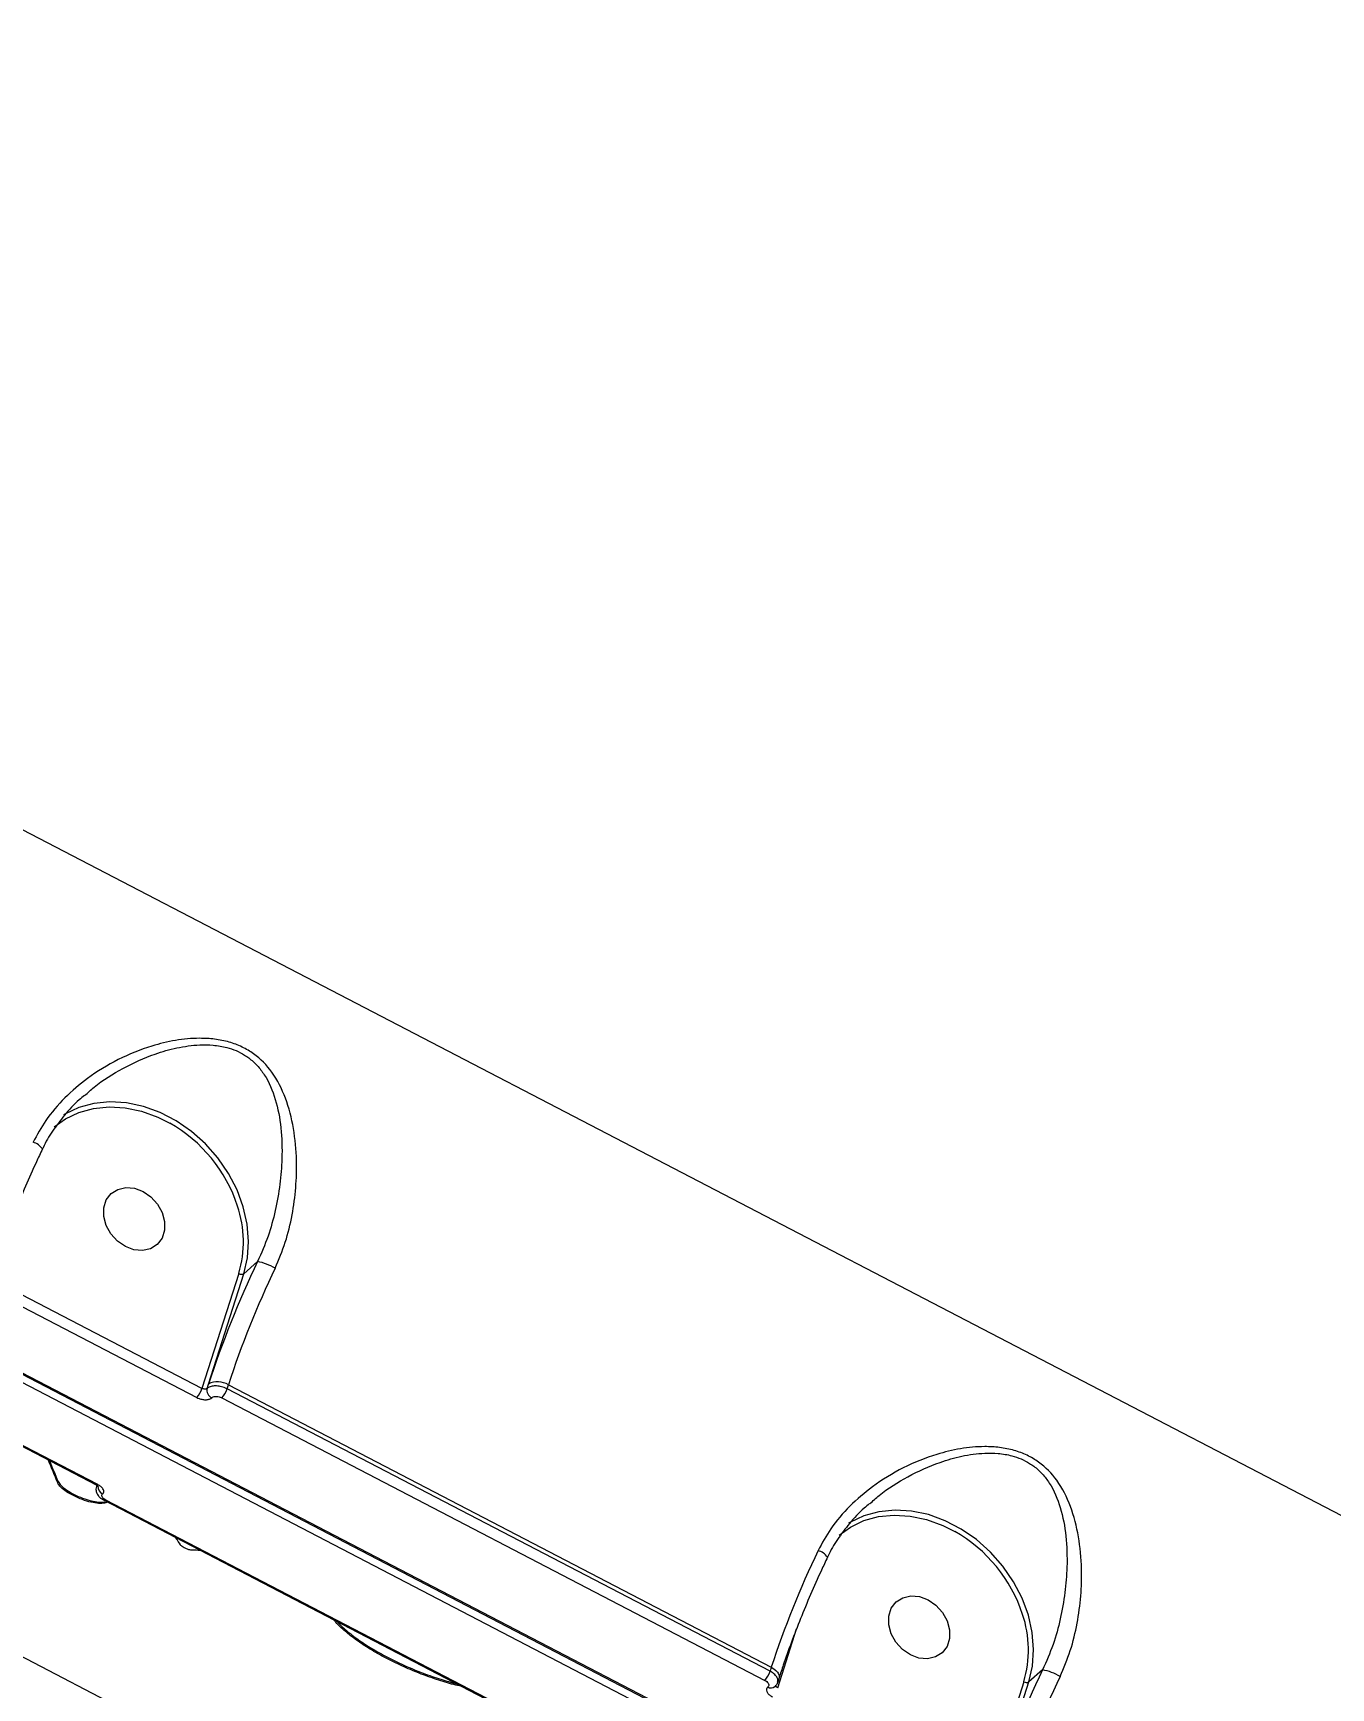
# Model space of a CAD drawing. Header units: millimetres. Extents: x -4335 to 4318, y -3792 to 3101.
# Drawn here: x 889 to 1059.1, y -330.2 to -113.2 of the extents above; entities that cross this region are included whole.
import ezdxf

# ---------------------------------------------------------------- set-up
doc = ezdxf.new("R2010")
doc.units = ezdxf.units.MM
for name, color, linetype in [('DIKOM_ОБЪЕКТ', 7, 'Continuous'), ('DIKOM_РАЗМЕР_ЗОНА', 7, 'Continuous'), ('DIKOM_РАЗМЕР_ОБЪЕКТА', 7, 'Continuous')]:
    doc.layers.add(name, color=color, linetype=linetype)
doc.styles.add('style1', font='arial.ttf', dxfattribs={"width": 0.8})
doc.dimstyles.new('1-50', dxfattribs={"dimtxt": 300, "dimasz": 200, "dimexe": 100, "dimexo": 0, "dimgap": 100, "dimtad": 1, "dimtxsty": 'style1', "dimcen": 200, "dimclrd": 7, "dimclre": 7, "dimclrt": 7, "dimadec": 1, "dimazin": 2, "dimtfac": 1, "dimtmove": 0, "dimatfit": 2, "dimfxl": 0, "dimlwd": 25, "dimlwe": 18, "dimarcsym": 0})

# ---------------------------------------------------------------- blocks, each defined once
blk = doc.blocks.new('*D1')
at = {"layer": 'Defpoints', "color": 0, "transparency": 16777216}
for p in [(4316.09, -116.68), (-3504.99, -2016.22), (4316.09, -3691.68)]:
    blk.add_point(p, dxfattribs=at)
at = {"layer": 'DIKOM_РАЗМЕР_ЗОНА', "color": 7, "lineweight": 18, "transparency": 16777216}
for p, q in [((4316.09, -116.68), (4316.09, -3791.68)), ((-3504.99, -2016.22), (-3504.99, -3791.68))]:
    blk.add_line(p, q, dxfattribs=at)
at = {"layer": 'DIKOM_РАЗМЕР_ЗОНА', "color": 7, "lineweight": 25, "transparency": 16777216}
blk.add_line((-3304.99, -3691.68), (4116.09, -3691.68), dxfattribs=at)
at = {"layer": 'DIKOM_РАЗМЕР_ЗОНА', "color": 7, "transparency": 16777216}
for points in [[(-3304.99, -3658.35), (-3304.99, -3725.02), (-3504.99, -3691.68)], [(4116.09, -3658.35), (4116.09, -3725.02), (4316.09, -3691.68)]]:
    blk.add_solid(points, dxfattribs=at)
at = {"layer": 'DIKOM_РАЗМЕР_ЗОНА', "color": 7, "transparency": 16777216, "insert": (133.35, -3438.51), "char_height": 300, "attachment_point": 5, "style": 'style1'}
blk.add_mtext('7850', dxfattribs=at)
blk = doc.blocks.new('*D2')
at = {"layer": 'Defpoints', "color": 0, "transparency": 16777216}
for p in [(2711.72, 601.17), (-2007.01, 181.47), (-2007.01, -2298.93)]:
    blk.add_point(p, dxfattribs=at)
at = {"layer": 'DIKOM_РАЗМЕР_ОБЪЕКТА', "color": 7, "lineweight": 18, "transparency": 16777216}
for p, q in [((2711.72, 601.17), (2711.72, -2398.93)), ((-2007.01, 181.47), (-2007.01, -2398.93))]:
    blk.add_line(p, q, dxfattribs=at)
at = {"layer": 'DIKOM_РАЗМЕР_ОБЪЕКТА', "color": 7, "lineweight": 25, "transparency": 16777216}
blk.add_line((2511.72, -2298.93), (-1807.01, -2298.93), dxfattribs=at)
at = {"layer": 'DIKOM_РАЗМЕР_ОБЪЕКТА', "color": 7, "transparency": 16777216}
for points in [[(-1807.01, -2265.6), (-1807.01, -2332.27), (-2007.01, -2298.93)], [(2511.72, -2265.6), (2511.72, -2332.27), (2711.72, -2298.93)]]:
    blk.add_solid(points, dxfattribs=at)
at = {"layer": 'DIKOM_РАЗМЕР_ОБЪЕКТА', "color": 7, "transparency": 16777216, "insert": (-22.56, -2045.76), "char_height": 300, "attachment_point": 5, "style": 'style1'}
blk.add_mtext('4750', dxfattribs=at)
blk = doc.blocks.new('*D3')
at = {"layer": 'Defpoints', "color": 0, "transparency": 16777216}
for p in [(-2375.87, 1532.76), (1667.44, 1532.76), (-1786.5, -1525.94)]:
    blk.add_point(p, dxfattribs=at)
at = {"layer": 'DIKOM_РАЗМЕР_ОБЪЕКТА', "color": 7, "lineweight": 18, "transparency": 16777216}
for p, q in [((1667.44, 1532.76), (-2475.87, 1532.76)), ((-1786.5, -1525.94), (-2475.87, -1525.94))]:
    blk.add_line(p, q, dxfattribs=at)
at = {"layer": 'DIKOM_РАЗМЕР_ОБЪЕКТА', "color": 7, "lineweight": 25, "transparency": 16777216}
blk.add_line((-2375.87, -1325.94), (-2375.87, 1332.76), dxfattribs=at)
at = {"layer": 'DIKOM_РАЗМЕР_ОБЪЕКТА', "color": 7, "transparency": 16777216}
for points in [[(-2409.21, 1332.76), (-2342.54, 1332.76), (-2375.87, 1532.76)], [(-2409.21, -1325.94), (-2342.54, -1325.94), (-2375.87, -1525.94)]]:
    blk.add_solid(points, dxfattribs=at)
at = {"layer": 'DIKOM_РАЗМЕР_ОБЪЕКТА', "color": 7, "transparency": 16777216, "insert": (-2629.15, -119.32), "char_height": 300, "attachment_point": 5, "rotation": 90, "style": 'style1'}
blk.add_mtext('3050', dxfattribs=at)

msp = doc.modelspace()

# ---------------------------------------------------------------- linework, layer by layer
at = {"layer": 'DIKOM_ОБЪЕКТ', "color": 7, "linetype": 'Continuous', "lineweight": 15}
for p, q in [((1125.761, -341.59), (825.753, -185.477)), ((733.739, -210.086), (1148.608, -425.968)), ((1149.297, -425.264), (734.428, -209.383)), ((1149.502, -425.18), (734.633, -209.299)), ((1032.064, -401.286), (718.106, -237.915)), ((918.427, -274.271), (916.62, -275.862)), ((911.14, -290.913), (883.711, -276.64)), ((915.968, -275.836), (911.14, -290.913)), ((911.986, -290.333), (916.62, -275.862)), ((883.023, -277.823), (910.452, -292.096)), ((897.297, -303.586), (869.868, -289.313)), ((897.486, -303.517), (870.057, -289.244)), ((911.806, -290.896), (911.986, -290.333)), ((914.422, -290.97), (914.592, -290.44)), ((914.592, -290.44), (985.737, -327.461)), ((913.737, -292.151), (984.882, -329.172)), ((985.567, -327.991), (914.422, -290.97)), ((892.308, -303.115), (892.236, -303.291)), ((897.345, -303.741), (897.379, -303.635)), ((969.494, -342.629), (898.35, -305.608)), ((969.681, -342.561), (898.536, -305.54)), ((898.663, -305.771), (898.63, -305.851)), ((898.63, -305.851), (898.723, -305.803)), ((986.571, -330.164), (989.046, -322.435)), ((985.737, -327.461), (985.567, -327.991)), ((986.75, -328.856), (986.573, -329.409)), ((1018.828, -329.36), (1014, -344.437)), ((1014.846, -343.858), (1019.48, -329.386)), ((1021.287, -327.795), (1019.48, -329.386)), ((986.219, -329.972), (986.203, -329.987))]:
    msp.add_line(p, q, dxfattribs=at)
at = {"layer": 'DIKOM_ОБЪЕКТ', "color": 7, "linetype": 'Continuous', "lineweight": 15, "flags": 128}
for points in [[(916.62, -275.862), (917.095, -273.802), (917.244, -271.624), (917.063, -269.376), (916.556, -267.109), (915.735, -264.872), (914.617, -262.717), (913.228, -260.691), (911.599, -258.84), (909.766, -257.204), (907.771, -255.821), (905.657, -254.721), (903.472, -253.929), (901.265, -253.462), (899.085, -253.332), (896.981, -253.54), (894.999, -254.082), (893.185, -254.947), (893.007, -255.055)], [(891.754, -256.626), (893.243, -255.554), (895.003, -254.716), (896.924, -254.19), (898.965, -253.988), (901.079, -254.114), (903.219, -254.567), (905.338, -255.335), (906.905, -256.12)], [(901.095, -272.318), (900.055, -271.606), (899.193, -270.658), (898.58, -269.552), (898.264, -268.376), (898.271, -267.227), (898.601, -266.197), (899.226, -265.37), (900.097, -264.812), (901.143, -264.57), (902.279, -264.661), (903.413, -265.08), (904.452, -265.792), (905.314, -266.74), (905.928, -267.846), (906.244, -269.021), (906.237, -270.171), (905.907, -271.201), (905.281, -272.028), (904.41, -272.586), (903.364, -272.828), (902.229, -272.737), (901.095, -272.318)], [(994.614, -310.151), (996.103, -309.079), (997.863, -308.24), (999.784, -307.714), (1001.825, -307.512), (1003.939, -307.639), (1006.079, -308.091), (1008.198, -308.859), (1009.765, -309.644)], [(1019.48, -329.386), (1019.955, -327.327), (1020.104, -325.148), (1019.923, -322.9), (1019.416, -320.633), (1018.595, -318.397), (1017.477, -316.241), (1016.088, -314.215), (1014.459, -312.364), (1012.627, -310.728), (1010.631, -309.345), (1008.517, -308.245), (1006.332, -307.453), (1004.125, -306.986), (1001.945, -306.856), (999.841, -307.064), (997.859, -307.607), (996.045, -308.471), (995.867, -308.58)], [(1003.955, -325.842), (1002.915, -325.13), (1002.054, -324.182), (1001.44, -323.076), (1001.124, -321.901), (1001.131, -320.752), (1001.461, -319.722), (1002.086, -318.894), (1002.958, -318.337), (1004.003, -318.094), (1005.139, -318.186), (1006.273, -318.605), (1007.312, -319.317), (1008.174, -320.264), (1008.788, -321.37), (1009.104, -322.546), (1009.097, -323.695), (1008.767, -324.725), (1008.141, -325.552), (1007.27, -326.11), (1006.224, -326.353), (1005.089, -326.261), (1003.955, -325.842)], [(985.737, -327.461), (986.055, -327.65), (986.325, -327.862), (986.539, -328.089), (986.688, -328.322), (986.766, -328.552), (986.77, -328.77), (986.75, -328.856)]]:
    msp.add_lwpolyline(points, dxfattribs=at)
at = {"layer": 'DIKOM_ОБЪЕКТ', "color": 7, "linetype": 'Continuous', "lineweight": 15}
for centre, radius, start, end in [((897.344, -273.013), 19.411, 18.04304, 60.49036), ((888.451, -260.711), 2.147, 33.86297, 74.87374), ((901.862, -271.685), 14.704, 343.60479, 18.5781), ((1038.178, -331.611), 132.772, 154.41376, 161.88715), ((1034.772, -329.75), 126.446, 154.41355, 161.88713), ((916.953, -281.632), 7.507, 59.82353, 78.67853), ((916.317, -275.288), 0.649, 237.49925, 297.82827), ((913.198, -292.628), 2.595, 57.49341, 117.83678), ((908.154, -289.968), 3.132, 317.19937, 342.43829), ((912.904, -291.118), 1.121, 168.54575, 244.55115), ((911.429, -290.022), 3.14, 317.31479, 342.41835), ((897.335, -303.398), 0.192, 258.73374, 321.81235), ((898.644, -303.706), 1.154, 180.4929, 242.72961), ((898.386, -305.42), 0.192, 259.47855, 321.24969), ((1000.204, -326.537), 19.411, 18.04321, 60.49022), ((1105.912, -366.769), 126.44, 154.41345, 161.88738), ((991.311, -314.236), 2.147, 33.86838, 74.8715), ((1004.722, -325.209), 14.705, 343.6053, 18.57759), ((982.573, -327.043), 3.141, 317.3135, 342.41532), ((1141.04, -385.136), 132.773, 154.41371, 161.88702), ((1137.619, -383.269), 126.431, 154.4132, 161.88764), ((1019.177, -328.813), 0.649, 237.49685, 297.83067), ((1019.812, -335.158), 7.509, 59.82678, 78.67528), ((985.703, -329.364), 0.799, 238.21483, 308.7476)]:
    msp.add_arc(centre, radius, start, end, dxfattribs=at)
at = {"layer": 'DIKOM_ОБЪЕКТ', "color": 7, "linetype": 'Continuous', "lineweight": 15, "extrusion": (0, 0, -1)}
for centre, major_axis, ratio, start_param, end_param in [((1032.792, 28.959), (-96.134, -379.227), 0.339354, 0.4238684, 0.4396246), ((1032.792, 28.959), (-96.084, -379.029), 0.339354, 0.4238779, 0.4382294), ((1050.323, 19.836), (-51.082, -397.191), 0.4917188, 0.5243451, 0.5285603), ((1042.864, 23.718), (-265.637, -285.208), 0.6683972, 5.7502762, 5.7539017)]:
    msp.add_ellipse(centre, major_axis=major_axis, ratio=ratio, start_param=start_param, end_param=end_param, dxfattribs=at)
at = {"layer": 'DIKOM_ОБЪЕКТ', "color": 7, "linetype": 'Continuous', "lineweight": 15}
for points, knots in [([(1056.943, 440.229), (1056.915, 437.899), (1056.837, 431.573), (1056.146, 420.44), (1054.693, 406.619), (1052.557, 391.893), (1049.761, 376.349), (1046.314, 360.052), (1042.221, 343.049), (1037.476, 325.353), (1032.1, 307.008), (1026.115, 288.077), (1019.55, 268.648), (1012.435, 248.811), (1004.787, 228.625), (996.607, 208.116), (987.922, 187.325), (978.76, 166.32), (969.167, 145.197), (959.186, 124.056), (948.972, 103.222), (938.551, 82.729), (927.959, 62.601), (917.097, 42.638), (906.014, 22.925), (894.757, 3.549), (883.211, -15.675), (871.385, -34.69), (859.296, -53.452), (847.13, -71.67), (834.944, -89.262), (822.794, -106.142), (810.719, -122.254), (798.741, -137.552), (786.877, -152.03), (775.165, -165.647), (763.655, -178.348), (752.41, -190.049), (742.148, -200.095), (735.767, -205.842), (732.919, -208.408)], [0, 0, 0, 0, 0.0156523, 0.0424897, 0.0694115, 0.0963766, 0.1233416, 0.1502635, 0.1771009, 0.2039383, 0.2308602, 0.2578252, 0.2847902, 0.3117121, 0.3385495, 0.3653868, 0.3923088, 0.4192738, 0.4462388, 0.4731608, 0.4999981, 0.5258463, 0.5517701, 0.5777324, 0.6036946, 0.6296184, 0.6554666, 0.682304, 0.709226, 0.7361911, 0.7631562, 0.7900781, 0.8169155, 0.843753, 0.870675, 0.89764, 0.9246052, 0.9515271, 0.9783646, 1, 1, 1, 1]), ([(986.876, 401.615), (986.219, 397.164), (984.903, 388.247), (982.145, 373.898), (978.83, 358.893), (974.919, 343.229), (970.442, 326.999), (965.404, 310.243), (959.805, 292.979), (953.663, 275.248), (947.003, 257.107), (939.856, 238.643), (932.254, 219.941), (924.216, 201.053), (915.745, 182.008), (906.864, 162.84), (897.604, 143.614), (888.009, 124.42), (878.124, 105.347), (867.97, 86.447), (857.558, 67.754), (846.91, 49.296), (836.065, 31.139), (825.073, 13.366), (813.985, -3.94), (802.824, -20.734), (791.608, -36.976), (780.354, -52.649), (769.106, -67.696), (757.915, -82.048), (746.832, -95.643), (736.706, -107.463), (727.515, -117.73), (722.019, -123.542), (719.27, -126.448)], [0, 0, 0, 0, 0.0315564, 0.0632127, 0.0949194, 0.1266263, 0.1582828, 0.1898393, 0.2213971, 0.2530542, 0.2847619, 0.3164698, 0.3481271, 0.379685, 0.411265, 0.4429442, 0.474674, 0.506404, 0.5380836, 0.5696638, 0.601295, 0.6330253, 0.6648063, 0.6965875, 0.7283184, 0.75995, 0.7916593, 0.8234676, 0.8553268, 0.8871862, 0.9189952, 0.9507049, 0.9753526, 1, 1, 1, 1]), ([(799.244, -137.804), (799.407, -137.606), (803.501, -132.613), (811.658, -122.04), (823.691, -106.045), (835.815, -89.184), (847.972, -71.64), (860.109, -53.463), (872.169, -34.747), (883.967, -15.776), (895.485, 3.401), (906.716, 22.732), (917.773, 42.397), (928.608, 62.313), (939.175, 82.393), (949.571, 102.837), (959.761, 123.622), (969.719, 144.712), (979.289, 165.784), (988.429, 186.741), (997.091, 207.479), (1005.265, 227.95), (1012.841, 248.044), (1017.747, 261.454), (1019.964, 268.02), (1020.004, 268.138)], [0, 0, 0, 0, 0.0019827, 0.0498584, 0.0977339, 0.1457606, 0.193864, 0.2419673, 0.2899939, 0.3378695, 0.3839805, 0.4302264, 0.4765408, 0.5228552, 0.5691011, 0.6152121, 0.6630877, 0.7111141, 0.7592174, 0.8073206, 0.8553471, 0.9032227, 0.9510983, 0.9991246, 1, 1, 1, 1]), ([(920.726, -275.142), (921.2, -274.017), (922.148, -271.765), (923.006, -268.173), (923.489, -264.575), (923.588, -260.753), (923.231, -256.793), (922.222, -252.864), (920.551, -249.504), (918.44, -247.297), (916.414, -246.105), (914.68, -245.449), (912.796, -245.081), (910.428, -244.95), (907.65, -245.214), (904.046, -246.09), (900.116, -247.682), (896.288, -250.024), (893.11, -252.754), (890.667, -255.568), (889.533, -257.671), (889.011, -258.639)], [0, 0, 0, 0, 0.0554765, 0.1110248, 0.1664979, 0.2220064, 0.2900237, 0.3579633, 0.4226761, 0.4774082, 0.5052475, 0.5330942, 0.5627101, 0.5923751, 0.6404299, 0.6885815, 0.7603261, 0.8320618, 0.8910003, 0.9498672, 1, 1, 1, 1]), ([(895.774, -252.508), (896.178, -252.137), (897.694, -250.744), (900.779, -248.85), (904.442, -247.168), (907.844, -246.197), (910.417, -245.833), (912.628, -245.867), (914.663, -246.198), (916.23, -246.856), (917.51, -247.733), (918.423, -248.569), (919.75, -250.321), (920.888, -253.044), (921.568, -256.756), (921.687, -260.508), (921.401, -264.157), (920.795, -267.57), (919.862, -271.008), (918.909, -273.173), (918.427, -274.271)], [0, 0, 0, 0, 0.0305977, 0.11468, 0.200975, 0.2562393, 0.3126289, 0.3454292, 0.3791096, 0.4273204, 0.4401626, 0.4702425, 0.5013249, 0.5755846, 0.6546984, 0.7359863, 0.801569, 0.8682923, 0.9332281, 1, 1, 1, 1]), ([(895.754, -252.484), (895.515, -252.679), (894.559, -253.459), (893.12, -255.019), (891.547, -257.123), (890.599, -258.635), (890.268, -259.461), (890.245, -259.518)], [0, 0, 0, 0, 0.1022249, 0.4091334, 0.7006407, 0.9791121, 1, 1, 1, 1]), ([(890.233, -259.516), (889.969, -260.079), (889.201, -261.716), (888.004, -264.413), (886.687, -267.573), (885.494, -270.662), (884.57, -273.247), (884.073, -274.771), (883.89, -275.332)], [0, 0, 0, 0, 0.1030732, 0.2990734, 0.4949896, 0.6907097, 0.8861513, 1, 1, 1, 1]), ([(914.422, -290.97), (914.292, -290.909), (913.963, -290.753), (913.373, -290.6), (912.734, -290.559), (912.167, -290.65), (911.926, -290.814), (911.806, -290.896)], [0, 0, 0, 0, 0.1407271, 0.3554455, 0.5702756, 0.7851831, 1, 1, 1, 1]), ([(910.452, -292.096), (910.55, -292.142), (910.797, -292.259), (911.24, -292.371), (911.722, -292.398), (912.149, -292.323), (912.331, -292.195), (912.423, -292.13)], [0, 0, 0, 0, 0.1406217, 0.3550902, 0.5698709, 0.7848827, 1, 1, 1, 1]), ([(911.806, -290.896), (911.774, -290.92), (911.711, -290.97), (911.567, -291.004), (911.404, -291.001), (911.255, -290.967), (911.173, -290.928), (911.14, -290.913)], [0, 0, 0, 0, 0.2154418, 0.4307266, 0.6454104, 0.8596217, 1, 1, 1, 1]), ([(912.423, -292.13), (912.484, -292.088), (912.605, -292.002), (912.89, -291.951), (913.212, -291.968), (913.507, -292.043), (913.672, -292.12), (913.737, -292.151)], [0, 0, 0, 0, 0.2151248, 0.4301229, 0.6449525, 0.8594684, 1, 1, 1, 1]), ([(1023.586, -328.666), (1024.06, -327.541), (1025.008, -325.289), (1025.866, -321.697), (1026.349, -318.099), (1026.448, -314.277), (1026.091, -310.317), (1025.082, -306.388), (1023.411, -303.028), (1021.3, -300.821), (1019.274, -299.629), (1017.54, -298.974), (1015.656, -298.606), (1013.288, -298.475), (1010.51, -298.739), (1006.907, -299.614), (1002.976, -301.207), (999.148, -303.548), (995.97, -306.278), (993.527, -309.092), (992.393, -311.196), (991.871, -312.163)], [0, 0, 0, 0, 0.0554764, 0.111024, 0.1664979, 0.2220059, 0.2900236, 0.3579623, 0.4226769, 0.4774073, 0.505247, 0.5330943, 0.5627097, 0.5923752, 0.6404295, 0.6885812, 0.7603258, 0.8320621, 0.8910002, 0.9498666, 1, 1, 1, 1]), ([(998.634, -306.032), (999.038, -305.661), (1000.554, -304.268), (1003.639, -302.374), (1007.302, -300.693), (1010.704, -299.722), (1013.277, -299.358), (1015.488, -299.391), (1017.524, -299.723), (1019.09, -300.38), (1020.37, -301.257), (1021.283, -302.093), (1022.61, -303.846), (1023.748, -306.569), (1024.428, -310.28), (1024.547, -314.033), (1024.261, -317.681), (1023.655, -321.095), (1022.722, -324.532), (1021.77, -326.697), (1021.287, -327.795)], [0, 0, 0, 0, 0.0305974, 0.1146793, 0.2009747, 0.2562393, 0.3126283, 0.3454292, 0.3791095, 0.4273194, 0.4401625, 0.4702441, 0.5013269, 0.5755866, 0.6546999, 0.7359877, 0.8015696, 0.8682924, 0.9332287, 1, 1, 1, 1]), ([(898.63, -305.851), (898.445, -305.91), (898.075, -306.03), (897.143, -305.955), (896.057, -305.699), (894.906, -305.276), (893.827, -304.739), (892.945, -304.15), (892.426, -303.65), (892.286, -303.386), (892.236, -303.291)], [0, 0, 0, 0, 0.1322485, 0.2644846, 0.3966982, 0.5288964, 0.6610871, 0.7932645, 0.9254578, 1, 1, 1, 1]), ([(892.308, -303.115), (892.413, -303.289), (892.624, -303.637), (893.377, -304.236), (894.355, -304.809), (895.481, -305.303), (896.624, -305.66), (897.637, -305.828), (898.233, -305.832), (898.428, -305.765), (898.445, -305.759)], [0, 0, 0, 0, 0.1409845, 0.281961, 0.4229323, 0.5639051, 0.7048787, 0.8458551, 0.9868495, 1, 1, 1, 1]), ([(897.59, -303.797), (897.592, -303.799), (897.597, -303.808), (897.556, -303.757), (897.46, -303.683), (897.365, -303.618), (897.301, -303.588), (897.298, -303.587)], [0, 0, 0, 0, 0.0900428, 0.3852257, 0.6678447, 0.9856916, 1, 1, 1, 1]), ([(897.389, -303.646), (897.386, -303.649), (897.362, -303.677), (897.364, -303.715), (897.366, -303.748)], [0, 0, 0, 0, 0.1190831, 1, 1, 1, 1]), ([(898.115, -304.732), (898.158, -304.689), (898.264, -304.579), (898.294, -304.346), (898.17, -304.055), (897.898, -303.761), (897.624, -303.598), (897.486, -303.517)], [0, 0, 0, 0, 0.1418995, 0.3567761, 0.5713246, 0.7857348, 1, 1, 1, 1]), ([(898.355, -305.603), (898.312, -305.582), (898.028, -305.448), (897.654, -305.123), (897.348, -304.616), (897.248, -304.139), (897.328, -303.862), (897.362, -303.747)], [0, 0, 0, 0, 0.0590212, 0.3884288, 0.6277185, 0.8451585, 1, 1, 1, 1]), ([(898.536, -305.54), (898.444, -305.486), (898.261, -305.378), (898.08, -305.182), (897.997, -304.99), (898.017, -304.834), (898.087, -304.761), (898.115, -304.732)], [0, 0, 0, 0, 0.2142651, 0.4286834, 0.6432161, 0.8581079, 1, 1, 1, 1]), ([(998.614, -306.008), (998.375, -306.203), (997.419, -306.983), (995.98, -308.543), (994.408, -310.648), (993.459, -312.159), (993.128, -312.985), (993.105, -313.043)], [0, 0, 0, 0, 0.1022207, 0.4091309, 0.7006398, 0.9791188, 1, 1, 1, 1]), ([(909.827, -312.113), (909.741, -312.106), (909.569, -312.09), (909.253, -312), (908.936, -311.872), (908.652, -311.716), (908.435, -311.556), (908.359, -311.461), (908.325, -311.417)], [0, 0, 0, 0, 0.1705707, 0.3410819, 0.5115938, 0.6821127, 0.8525873, 1, 1, 1, 1]), ([(993.093, -313.04), (992.829, -313.604), (992.061, -315.24), (990.865, -317.937), (989.547, -321.098), (988.354, -324.187), (987.43, -326.772), (986.933, -328.296), (986.75, -328.856)], [0, 0, 0, 0, 0.1030748, 0.2990745, 0.4949916, 0.69071, 0.8861597, 1, 1, 1, 1]), ([(945.128, -329.95), (944.797, -329.879), (943.749, -329.653), (941.872, -329.079), (939.581, -328.257), (937.316, -327.294), (935.153, -326.229), (933.147, -325.092), (931.354, -323.912), (929.853, -322.727), (928.883, -321.838), (928.536, -321.374), (928.465, -321.279)], [0, 0, 0, 0, 0.0529576, 0.167632, 0.2822947, 0.3969603, 0.511641, 0.6263241, 0.7410127, 0.8557026, 0.9703858, 1, 1, 1, 1]), ([(928.865, -321.487), (928.903, -321.535), (929.247, -321.956), (930.223, -322.8), (931.779, -323.984), (933.623, -325.159), (935.666, -326.283), (937.856, -327.33), (940.13, -328.262), (942.374, -329.052), (943.803, -329.434), (944.489, -329.617)], [0, 0, 0, 0, 0.0158369, 0.1400655, 0.2642811, 0.3885038, 0.5127392, 0.636979, 0.7612237, 0.8854691, 1, 1, 1, 1]), ([(984.882, -329.172), (984.973, -329.227), (985.156, -329.336), (985.334, -329.543), (985.412, -329.752), (985.386, -329.925), (985.312, -330.01), (985.282, -330.043)], [0, 0, 0, 0, 0.2142523, 0.4286059, 0.6431103, 0.8580911, 1, 1, 1, 1]), ([(986.552, -329.402), (986.577, -329.314), (986.635, -329.106), (986.468, -328.726), (986.116, -328.319), (985.75, -328.101), (985.567, -327.991)], [0, 0, 0, 0, 0.1972484, 0.4648718, 0.7323859, 1, 1, 1, 1]), ([(986.551, -329.402), (986.536, -329.468), (986.486, -329.696), (986.32, -329.865), (986.201, -329.985)], [0, 0, 0, 0, 0.2884234, 1, 1, 1, 1]), ([(985.282, -330.043), (985.238, -330.094), (985.126, -330.22), (985.088, -330.479), (985.205, -330.791), (985.472, -331.101), (985.746, -331.265), (985.883, -331.347)], [0, 0, 0, 0, 0.1418487, 0.3567608, 0.5713895, 0.7857305, 1, 1, 1, 1]), ([(986.571, -330.164), (986.525, -330.136), (986.434, -330.081), (986.348, -329.974), (986.309, -329.87), (986.326, -329.81), (986.333, -329.784)], [0, 0, 0, 0, 0.2652976, 0.5310212, 0.797208, 1, 1, 1, 1])]:
    msp.add_open_spline(points, degree=3, knots=knots, dxfattribs=at)

# ---------------------------------------------------------------- dimensions: what is measured, and where the dimension line sits
at = {"layer": 'DIKOM_РАЗМЕР_ЗОНА'}
dim = msp.add_linear_dim(base=(4316.095, -3691.684), p1=(-3504.986, -2016.224), p2=(4316.095, -116.68), text='7850', dimstyle='1-50', dxfattribs=at)
dim.commit()
dim.dimension.update_dxf_attribs({"geometry": '*D1', "text_midpoint": (133.347, -3691.684), "dimtype": 160})
at = {"layer": 'DIKOM_РАЗМЕР_ОБЪЕКТА'}
dim = msp.add_linear_dim(base=(-2375.873, 1532.764), p1=(-1786.496, -1525.942), p2=(1667.44, 1532.764), angle=90, text='3050', dimstyle='1-50', dxfattribs=at)
dim.commit()
dim.dimension.update_dxf_attribs({"geometry": '*D3', "text_midpoint": (-2375.873, -119.318), "dimtype": 160})
dim = msp.add_linear_dim(base=(-2007.007, -2298.934), p1=(2711.721, 601.173), p2=(-2007.007, 181.474), text='4750', dimstyle='1-50', dxfattribs=at)
dim.commit()
dim.dimension.update_dxf_attribs({"geometry": '*D2', "text_midpoint": (-22.564, -2298.934), "dimtype": 160})

doc.saveas('drawing.dxf')
